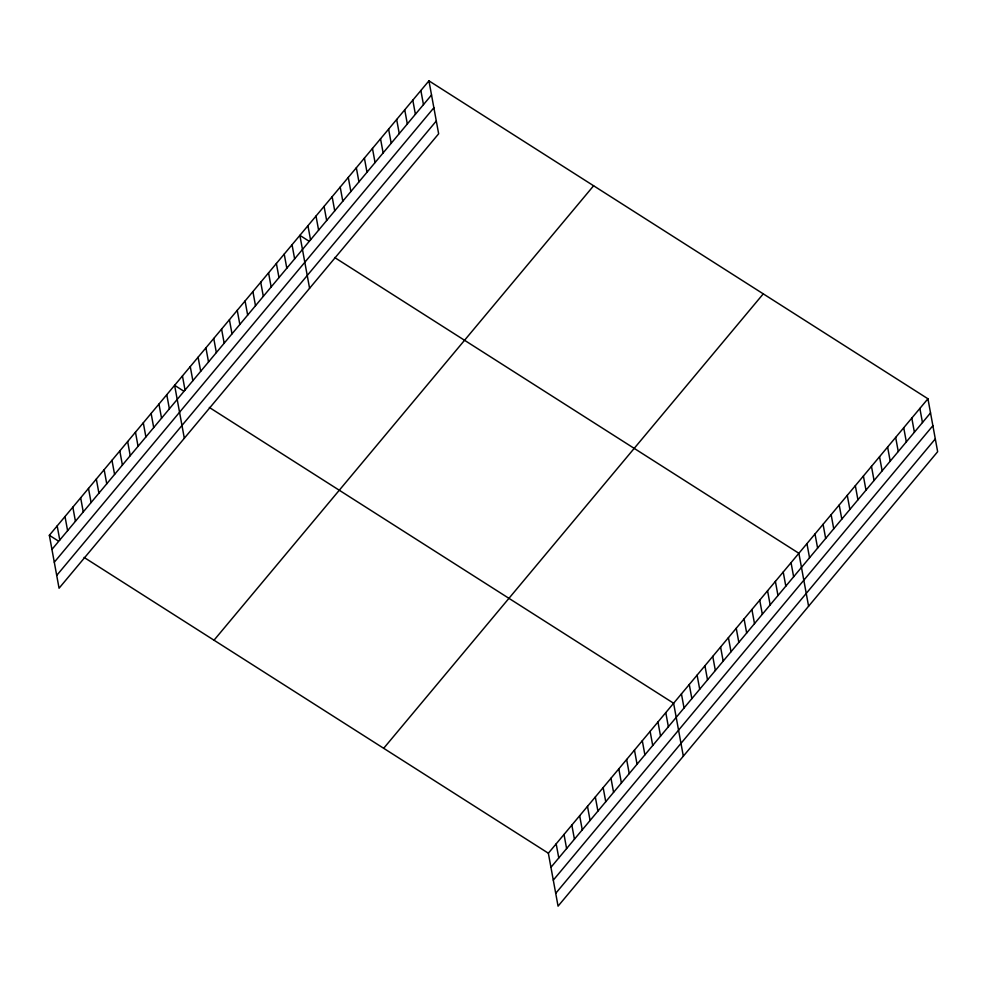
<?xml version="1.0" encoding="UTF-8"?>
<svg xmlns="http://www.w3.org/2000/svg" width="987" height="987" viewBox="0 0 987 987"><rect width="100%" height="100%" fill="white"/><g stroke="black" fill="none" stroke-linecap="round" stroke-linejoin="round"><path stroke-width="1.48" d="M428.938 80.848L438.647 133.788L59.06 588.227L49.35 535.287L428.938 80.848L927.94 398.773L937.65 451.713L558.062 906.152L548.353 853.212L84.08 557.421M51.941 549.414L431.529 94.974M54.297 562.22L433.873 107.78M56.715 575.409L436.303 120.982M214.019 640.205L593.606 185.766M383.684 748.294L763.259 293.867M548.353 853.212L927.94 398.773M550.943 867.326L930.531 412.899M553.3 880.145L932.875 425.705M555.718 893.334L935.294 438.907M308.882 241.099L299.875 235.362L309.585 288.29M334.605 257.496L798.878 553.288L808.587 606.215M183.619 391.062L174.613 385.325L184.322 438.265M209.343 407.458L673.615 703.25L683.325 756.178M49.35 535.287L58.356 541.024M919.872 408.433L922.463 422.559M911.803 418.093L914.394 432.207M903.734 427.741L906.325 441.868M895.665 437.401L898.256 451.528M887.609 447.062L890.2 461.176M879.54 456.722L882.131 470.836M871.472 466.37L874.063 480.496M863.403 476.03L865.994 490.157M855.334 485.69L857.925 499.804M847.278 495.338L849.869 509.465M839.209 504.999L841.8 519.125M831.14 514.659L833.731 528.773M823.072 524.319L825.663 538.433M815.003 533.967L817.606 548.093M806.947 543.627L809.537 557.754M791.043 562.652L793.634 576.778M783.222 572.028L785.812 586.155M775.387 581.405L777.978 595.519M767.565 590.781L770.156 604.895M759.731 600.145L762.322 614.272M751.909 609.522L754.5 623.636M744.075 618.898L746.665 633.012M736.24 628.263L738.831 642.389M728.418 637.639L731.009 651.765M720.584 647.016L723.175 661.13M712.762 656.38L715.353 670.506M704.928 665.756L707.519 679.883M697.106 675.133L699.697 689.247M689.271 684.497L691.862 698.623M681.437 693.873L684.04 708M665.781 712.626L668.372 726.74M657.959 721.99L660.55 736.117M650.125 731.367L652.715 745.481M642.303 740.743L644.893 754.858M634.468 750.108L637.059 764.234M626.646 759.484L629.237 773.611M618.812 768.861L621.403 782.975M610.978 778.225L613.569 792.351M603.156 787.601L605.747 801.728M595.321 796.978L597.912 811.092M587.499 806.342L590.09 820.468M579.665 815.718L582.256 829.845M571.843 825.095L574.434 839.209M564.009 834.471L566.6 848.586M420.869 90.508L423.46 104.634M556.174 843.836L558.778 857.962M412.8 100.168L415.391 114.282M404.732 109.828L407.323 123.943M396.663 119.476L399.254 133.603M388.607 129.137L391.197 143.263M380.538 138.797L383.129 152.911M372.469 148.445L375.06 162.571M364.4 158.105L366.991 172.231M356.332 167.765L358.935 181.879M348.275 177.426L350.866 191.54M340.207 187.074L342.797 201.2M332.138 196.734L334.729 210.86M324.069 206.394L326.66 220.508M316.013 216.042L318.604 230.168M307.944 225.702L310.535 239.829M292.041 244.739L294.632 258.853M284.219 254.103L286.81 268.23M276.385 263.48L278.976 277.594M268.563 272.856L271.154 286.97M260.728 282.22L263.319 296.347M252.906 291.597L255.497 305.723M245.072 300.973L247.663 315.087M237.238 310.337L239.841 324.464M229.416 319.714L232.007 333.84M221.581 329.09L224.172 343.205M213.76 338.455L216.35 352.581M205.925 347.831L208.516 361.958M198.103 357.208L200.694 371.322M190.269 366.584L192.86 380.698M182.447 375.948L185.038 390.075M166.778 394.701L169.369 408.815M158.956 404.065L161.547 418.192M151.122 413.442L153.713 427.568M143.3 422.818L145.891 436.933M135.466 432.183L138.057 446.309M127.644 441.559L130.235 455.686M119.809 450.936L122.4 465.05M111.975 460.3L114.578 474.426M104.153 469.676L106.744 483.803M96.319 479.053L98.91 493.167M88.497 488.429L91.088 502.543M80.663 497.793L83.253 511.92M72.841 507.17L75.431 521.284M65.006 516.546L67.597 530.661M57.184 525.911L59.775 540.037"/></g></svg>
